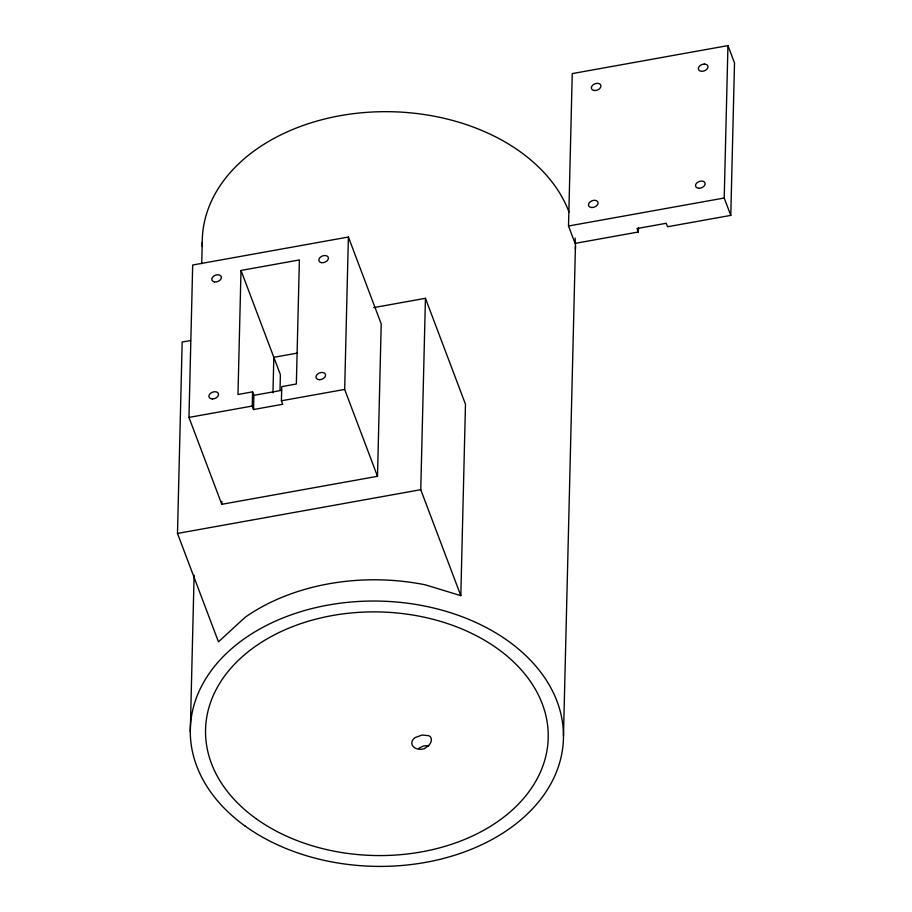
<?xml version="1.0" encoding="UTF-8"?>
<svg xmlns="http://www.w3.org/2000/svg" width="912" height="912" viewBox="0 0 912 912"><rect width="100%" height="100%" fill="white"/><g stroke="black" fill="none" stroke-linecap="round" stroke-linejoin="round"><path stroke-width="1.37" d="M373.715 307.606L425.448 298.304L465.485 404.267L460.811 595.661L425.368 584.843A186.629 132.65 1.4 0 0 245.214 617.242L218.447 641.82L177.487 533.44L182.172 342.046L190.551 340.541M188.966 417.422L192.694 265.016L348.395 237.017L381.216 323.897L377.5 476.303L221.798 504.302L188.966 417.422L252.225 406.045L252.567 391.864L237.975 394.497L241.007 270.442L299.387 259.943L296.354 383.998L281.762 386.62L281.409 400.79L282.731 404.267L253.536 409.522L252.225 406.045M190.289 731.709L194.108 575.233M201.723 263.693L202.247 242.353M221.798 504.302L221.867 501.452M253.536 409.522L253.878 395.341L252.567 391.864M272.962 392.764L273.828 357.322L297.46 353.069M280.018 390.29L280.394 374.695L241.007 270.442M377.5 476.303L344.668 389.424L348.395 237.017M460.811 595.661L420.763 489.698L425.448 298.304M568.518 226.005L572.246 73.598L727.947 45.6L734.513 62.974L730.786 215.38L667.538 226.757L666.216 223.28L637.032 228.536L638.343 232.001L575.084 243.379L568.518 226.005L724.219 198.007L727.947 45.6M563.479 735.733L575.438 246.377M638.343 232.001L638.446 227.92M418.825 748.228L423.396 746.016L428.594 745.549M253.878 395.341L281.683 390.347M281.409 400.79L344.668 389.424M177.487 533.44L420.763 489.698M724.219 198.007L730.786 215.38M202.35 246.491A186.629 132.65 1.4 0 1 361.266 112.814A186.629 132.65 1.4 0 1 568.997 211.972M575.062 238.078A186.629 132.65 1.4 0 1 575.415 249.136M428.537 745.697L424.285 748.718L421.686 749.219A10.214 7.102 -10.6 0 1 414.607 747.737A10.032 6.977 -10.6 0 1 414.857 737.717L422.028 735.049L428.777 735.665A10.032 6.464 -30.2 0 1 428.537 745.697M704.258 64.079L703.004 64.239A4.993 3.374 -20.7 0 0 698.888 70.121A4.993 3.374 -20.7 0 0 706.994 69.107A4.993 3.374 -20.7 0 0 704.258 64.079M245.18 826.112A186.629 132.65 1.4 0 0 557.209 770.002A186.629 132.65 1.4 0 0 328.263 605.044A186.629 132.65 1.4 0 0 245.18 826.112M255.941 818.566A171.376 121.809 1.4 0 0 542.48 767.038A171.376 121.809 1.4 0 0 332.23 615.566A171.376 121.809 1.4 0 0 255.941 818.566M214.411 281.899A4.993 3.374 -20.7 0 0 221.399 277.237A4.993 3.374 -20.7 0 0 213.944 275.948A4.993 3.374 -20.7 0 0 214.411 281.899M321.377 262.633A4.993 3.374 -20.7 0 0 328.445 258.05A4.993 3.374 -20.7 0 0 321.07 256.648A4.993 3.374 -20.7 0 0 321.377 262.633M212.325 398.943A4.993 3.374 -20.7 0 0 218.424 393.619A4.993 3.374 -20.7 0 0 210.433 393.403A4.993 3.374 -20.7 0 0 212.325 398.943M319.348 379.688A4.993 3.374 -20.7 0 0 325.47 374.387A4.993 3.374 -20.7 0 0 317.49 374.148A4.993 3.374 -20.7 0 0 319.348 379.688M593.974 90.482A4.993 3.374 -20.7 0 0 600.962 85.819A4.993 3.374 -20.7 0 0 593.495 84.531A4.993 3.374 -20.7 0 0 593.974 90.482M591.888 207.526A4.993 3.374 -20.7 0 0 597.976 202.202A4.993 3.374 -20.7 0 0 589.984 201.985A4.993 3.374 -20.7 0 0 591.888 207.526M698.9 188.271A4.993 3.374 -20.7 0 0 705.022 182.97A4.993 3.374 -20.7 0 0 697.042 182.731A4.993 3.374 -20.7 0 0 698.9 188.271"/></g></svg>
